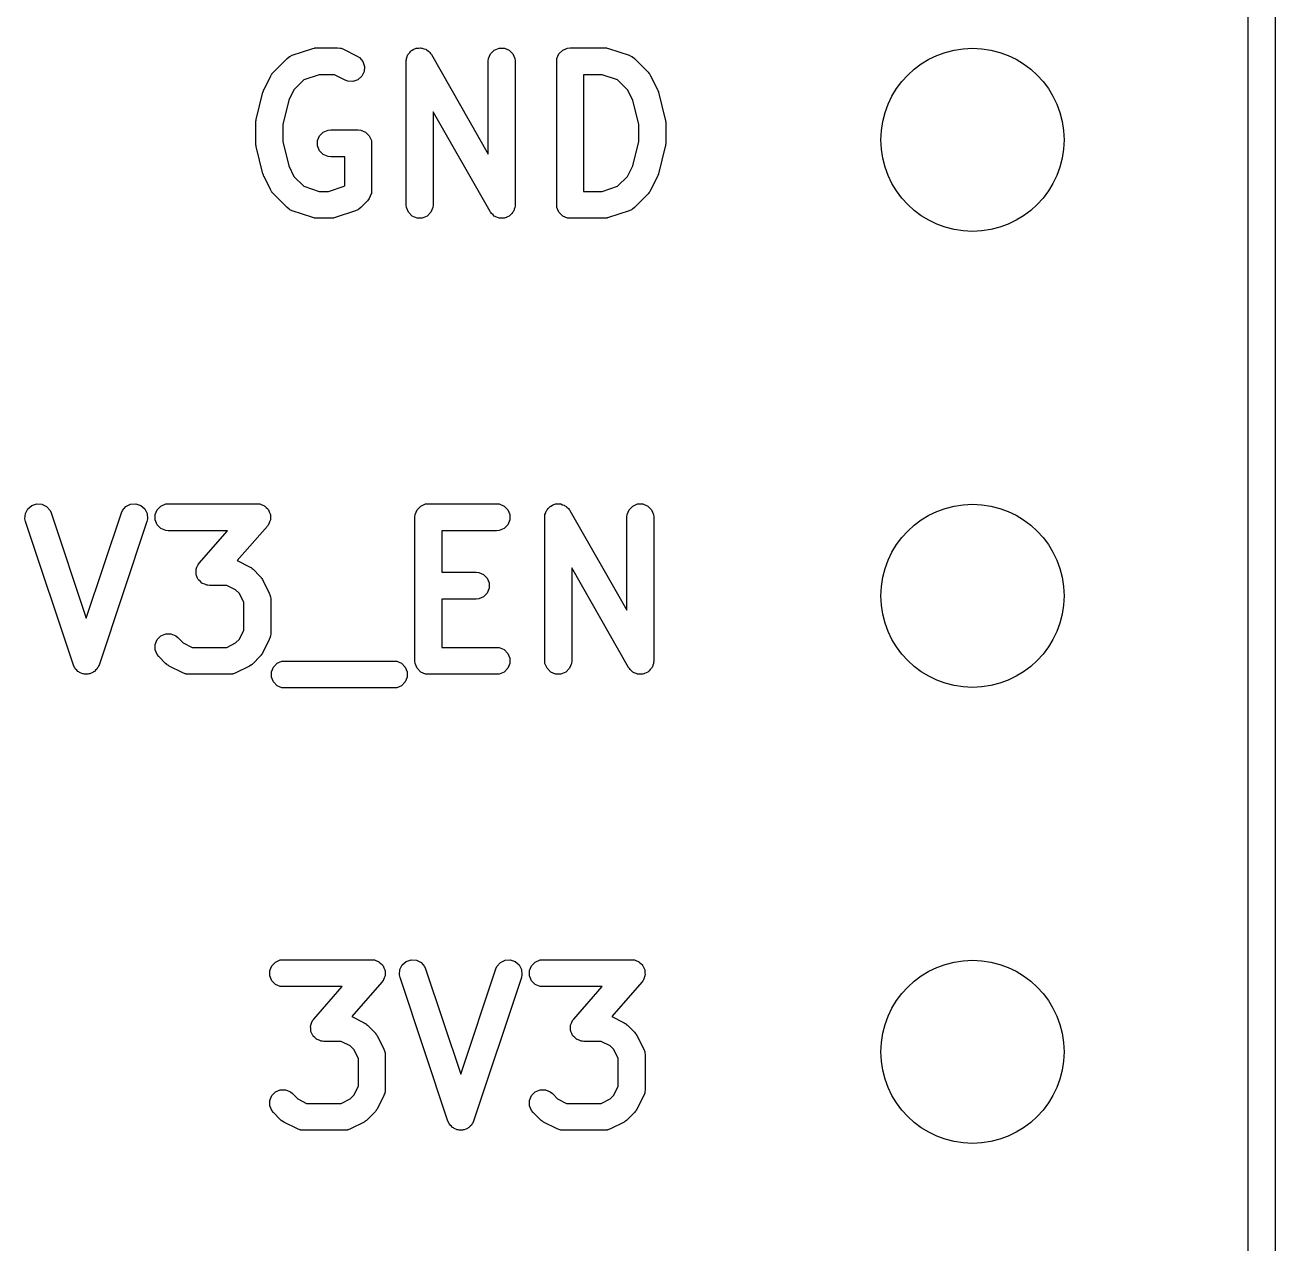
# Model space of a CAD drawing. Extents: x 100 to 226, y -132 to -42.
# Drawn here: x 213 to 219.97, y -62.92 to -56.13 of the extents above; entities that cross this region are included whole.
import ezdxf

# ---------------------------------------------------------------- set-up
doc = ezdxf.new("R2010")
doc.units = 0
doc.layers.add('BLACK', color=7, linetype='CONTINUOUS')

msp = doc.modelspace()

# ---------------------------------------------------------------- linework, layer by layer
at = {"layer": 'BLACK', "linetype": 'CONTINUOUS'}
for p, q in [((219.96625, -50.32375), (219.96625, -101.32375)), ((219.81625, -101.24875), (219.81625, -50.39875)), ((214.463931, -56.321107), (214.475296, -56.311779)), ((214.475296, -56.311779), (214.477788, -56.310746)), ((214.477788, -56.310746), (214.479822, -56.308983)), ((214.479822, -56.308983), (214.493247, -56.302989)), ((214.493247, -56.302989), (214.607533, -56.264894)), ((214.607533, -56.264894), (214.614786, -56.263244)), ((214.614786, -56.263244), (214.616618, -56.262486)), ((214.616618, -56.262486), (214.619272, -56.262224)), ((214.619272, -56.262224), (214.62187, -56.261634)), ((214.62187, -56.261634), (214.623844, -56.261774)), ((214.623844, -56.261774), (214.63125, -56.261045)), ((214.63125, -56.261045), (214.745536, -56.261045)), ((214.745536, -56.261045), (214.760168, -56.262486)), ((214.760168, -56.262486), (214.762657, -56.263517)), ((214.762657, -56.263517), (214.765345, -56.263708)), ((214.765345, -56.263708), (214.779077, -56.268963)), ((214.779077, -56.268963), (214.855267, -56.307058)), ((214.855267, -56.307058), (214.86771, -56.31489)), ((214.86771, -56.31489), (214.886883, -56.336998)), ((215.12912, -56.321413), (215.132937, -56.312197)), ((215.132937, -56.312197), (215.135562, -56.302574)), ((215.135562, -56.302574), (215.138489, -56.298793)), ((215.138489, -56.298793), (215.140319, -56.294377)), ((215.140319, -56.294377), (215.147369, -56.287326)), ((215.147369, -56.287326), (215.153479, -56.279437)), ((215.153479, -56.279437), (215.157632, -56.277063)), ((215.157632, -56.277063), (215.161011, -56.273685)), ((215.161011, -56.273685), (215.170223, -56.269868)), ((215.170223, -56.269868), (215.178888, -56.264918)), ((215.178888, -56.264918), (215.183631, -56.264315)), ((215.183631, -56.264315), (215.188047, -56.262486)), ((215.188047, -56.262486), (215.198021, -56.262486)), ((215.198021, -56.262486), (215.207918, -56.261228)), ((215.207918, -56.261228), (215.21253, -56.262486)), ((215.21253, -56.262486), (215.217311, -56.262486)), ((215.217311, -56.262486), (215.226526, -56.266303)), ((215.226526, -56.266303), (215.23615, -56.268928)), ((215.23615, -56.268928), (215.23993, -56.271855)), ((215.23993, -56.271855), (215.244347, -56.273685)), ((215.244347, -56.273685), (215.251397, -56.280735)), ((215.251397, -56.280735), (215.259287, -56.286845)), ((215.259287, -56.286845), (215.263639, -56.292977)), ((215.263639, -56.292977), (215.265039, -56.294377)), ((215.265039, -56.294377), (215.265608, -56.295751)), ((215.265608, -56.295751), (215.267797, -56.298835)), ((215.267797, -56.298835), (215.584822, -56.853628)), ((215.586263, -56.321413), (215.597462, -56.294377)), ((215.597462, -56.294377), (215.618154, -56.273685)), ((215.618154, -56.273685), (215.64519, -56.262486)), ((215.64519, -56.262486), (215.674454, -56.262486)), ((215.674454, -56.262486), (215.70149, -56.273685)), ((215.70149, -56.273685), (215.722182, -56.294377)), ((215.722182, -56.294377), (215.733381, -56.321413)), ((215.967215, -56.321413), (215.978414, -56.294377)), ((215.978414, -56.294377), (215.999106, -56.273685)), ((215.999106, -56.273685), (216.026142, -56.262486)), ((216.026142, -56.262486), (216.040774, -56.261045)), ((216.040774, -56.261045), (216.23125, -56.261045)), ((216.23125, -56.261045), (216.238655, -56.261774)), ((216.238655, -56.261774), (216.24063, -56.261634)), ((216.24063, -56.261634), (216.243227, -56.262224)), ((216.243227, -56.262224), (216.245882, -56.262486)), ((216.245882, -56.262486), (216.247713, -56.263244)), ((216.247713, -56.263244), (216.254967, -56.264894)), ((216.254967, -56.264894), (216.369253, -56.302989)), ((216.369253, -56.302989), (216.382678, -56.308983)), ((216.382678, -56.308983), (216.384713, -56.310748)), ((216.384713, -56.310748), (216.387204, -56.31178)), ((216.387204, -56.31178), (216.398569, -56.321107)), ((214.387741, -56.397297), (214.463931, -56.321107)), ((214.886883, -56.336998), (214.896137, -56.364759)), ((214.896137, -56.364759), (214.894063, -56.393949)), ((215.127679, -56.336045), (215.128049, -56.332281)), ((215.127679, -57.136045), (215.127679, -56.336045)), ((215.127862, -56.330806), (215.128383, -56.328895)), ((215.128049, -56.332281), (215.127862, -56.330806)), ((215.128383, -56.328895), (215.12912, -56.321413)), ((215.584822, -56.336045), (215.586263, -56.321413)), ((215.584822, -56.853628), (215.584822, -56.336045)), ((215.733381, -56.321413), (215.734822, -56.336045)), ((215.734822, -56.336045), (215.734822, -57.136045)), ((215.965774, -56.336045), (215.967215, -56.321413)), ((215.965774, -57.136045), (215.965774, -56.336045)), ((216.398569, -56.321107), (216.474759, -56.397297)), ((214.335597, -56.49298), (214.373692, -56.416789)), ((214.373692, -56.416789), (214.377656, -56.410489)), ((214.377656, -56.410489), (214.378414, -56.408662)), ((214.378414, -56.408662), (214.380102, -56.406605)), ((214.380102, -56.406605), (214.381524, -56.404346)), ((214.381524, -56.404346), (214.383022, -56.403046)), ((214.383022, -56.403046), (214.387741, -56.397297)), ((214.557477, -56.439692), (214.502413, -56.494756)), ((214.64342, -56.411045), (214.557477, -56.439692)), ((214.727831, -56.411045), (214.64342, -56.411045)), ((214.788185, -56.441222), (214.727831, -56.411045)), ((214.801917, -56.446477), (214.788185, -56.441222)), ((214.831107, -56.448551), (214.801917, -56.446477)), ((214.858868, -56.439297), (214.831107, -56.448551)), ((214.880976, -56.420124), (214.858868, -56.439297)), ((214.894063, -56.393949), (214.880976, -56.420124)), ((216.21908, -56.411045), (216.115774, -56.411045)), ((216.115774, -56.411045), (216.115774, -57.061045)), ((216.305022, -56.439692), (216.21908, -56.411045)), ((216.360086, -56.494756), (216.305022, -56.439692)), ((216.474759, -56.397297), (216.479479, -56.403047)), ((216.479479, -56.403047), (216.480976, -56.404346)), ((216.480976, -56.404346), (216.482395, -56.4066)), ((216.482395, -56.4066), (216.484087, -56.408662)), ((216.484087, -56.408662), (216.484845, -56.410494)), ((216.484845, -56.410494), (216.488808, -56.416789)), ((216.488808, -56.416789), (216.526903, -56.49298)), ((214.291822, -56.660711), (214.329918, -56.50833)), ((214.329918, -56.50833), (214.330303, -56.50725)), ((214.330303, -56.50725), (214.330342, -56.506712)), ((214.330342, -56.506712), (214.332666, -56.500636)), ((214.332666, -56.500636), (214.334865, -56.494485)), ((214.334865, -56.494485), (214.335187, -56.494049)), ((214.335187, -56.494049), (214.335597, -56.49298)), ((214.502413, -56.494756), (214.473443, -56.552696)), ((216.389056, -56.552695), (216.360086, -56.494756)), ((216.526903, -56.49298), (216.527312, -56.494049)), ((216.527312, -56.494049), (216.527635, -56.494485)), ((216.527635, -56.494485), (216.529833, -56.500636)), ((216.529833, -56.500636), (216.532158, -56.506712)), ((216.532158, -56.506712), (216.532196, -56.50725)), ((216.532196, -56.50725), (216.532582, -56.50833)), ((216.532582, -56.50833), (216.570678, -56.660712)), ((214.473443, -56.552696), (214.439583, -56.688137)), ((216.422917, -56.688137), (216.389056, -56.552695)), ((214.290481, -56.669781), (214.291024, -56.66427)), ((214.291024, -56.66427), (214.291446, -56.663249)), ((214.291446, -56.663249), (214.291822, -56.660711)), ((215.594704, -57.173255), (215.277679, -56.618461)), ((215.277679, -56.618461), (215.277679, -57.136045)), ((216.570678, -56.660712), (216.571053, -56.663248)), ((216.571053, -56.663248), (216.571476, -56.66427)), ((216.571476, -56.66427), (216.572018, -56.669782)), ((214.289583, -56.678902), (214.289834, -56.676348)), ((214.289583, -56.793188), (214.289583, -56.678902)), ((214.289672, -56.675256), (214.290481, -56.669781)), ((214.289834, -56.676348), (214.289672, -56.675256)), ((214.439583, -56.688137), (214.439583, -56.783952)), ((214.645081, -56.75152), (214.665773, -56.730828)), ((214.665773, -56.730828), (214.692809, -56.719629)), ((214.692809, -56.719629), (214.707441, -56.718188)), ((214.707441, -56.718188), (214.859822, -56.718188)), ((214.859822, -56.718188), (214.874454, -56.719629)), ((214.874454, -56.719629), (214.90149, -56.730828)), ((214.90149, -56.730828), (214.922182, -56.75152)), ((216.422917, -56.783952), (216.422917, -56.688137)), ((216.572018, -56.669782), (216.572828, -56.675256)), ((216.572828, -56.675256), (216.572665, -56.676348)), ((216.572665, -56.676348), (216.572917, -56.678902)), ((216.572917, -56.678902), (216.572917, -56.793188)), ((214.289834, -56.795741), (214.289583, -56.793188)), ((214.289672, -56.796834), (214.289834, -56.795741)), ((214.290481, -56.802308), (214.289672, -56.796834)), ((214.291024, -56.80782), (214.290481, -56.802308)), ((214.291446, -56.80884), (214.291024, -56.80782)), ((214.439583, -56.783952), (214.473443, -56.919392)), ((214.633882, -56.778556), (214.645081, -56.75152)), ((214.633882, -56.80782), (214.633882, -56.778556)), ((214.645081, -56.834856), (214.633882, -56.80782)), ((214.922182, -56.75152), (214.933381, -56.778556)), ((214.933381, -56.778556), (214.934822, -56.793188)), ((214.934822, -56.793188), (214.934822, -57.059854)), ((216.389056, -56.919393), (216.422917, -56.783952)), ((216.571476, -56.80782), (216.571053, -56.808841)), ((216.572018, -56.802307), (216.571476, -56.80782)), ((216.572828, -56.796834), (216.572018, -56.802307)), ((216.572917, -56.793188), (216.572665, -56.795741)), ((216.572665, -56.795741), (216.572828, -56.796834)), ((214.291822, -56.811379), (214.291446, -56.80884)), ((214.329918, -56.96376), (214.291822, -56.811379)), ((214.665773, -56.855548), (214.645081, -56.834856)), ((214.692809, -56.866747), (214.665773, -56.855548)), ((214.707441, -56.868188), (214.692809, -56.866747)), ((214.784822, -56.868188), (214.707441, -56.868188)), ((214.784822, -57.028788), (214.784822, -56.868188)), ((216.570678, -56.811378), (216.532582, -56.96376)), ((216.571053, -56.808841), (216.570678, -56.811378)), ((214.473443, -56.919392), (214.502413, -56.977332)), ((216.360086, -56.977332), (216.389056, -56.919393)), ((214.330303, -56.964839), (214.329918, -56.96376)), ((214.330342, -56.965378), (214.330303, -56.964839)), ((214.332666, -56.971453), (214.330342, -56.965378)), ((214.334865, -56.977605), (214.332666, -56.971453)), ((214.335187, -56.97804), (214.334865, -56.977605)), ((214.335597, -56.97911), (214.335187, -56.97804)), ((214.373692, -57.0553), (214.335597, -56.97911)), ((214.502413, -56.977332), (214.557478, -57.032398)), ((216.305021, -57.032398), (216.360086, -56.977332)), ((216.526903, -56.97911), (216.488808, -57.0553)), ((216.527312, -56.97804), (216.526903, -56.97911)), ((216.527635, -56.977605), (216.527312, -56.97804)), ((216.529833, -56.971453), (216.527635, -56.977605)), ((216.532158, -56.965378), (216.529833, -56.971453)), ((216.532196, -56.964839), (216.532158, -56.965378)), ((216.532582, -56.96376), (216.532196, -56.964839)), ((214.377655, -57.061596), (214.373692, -57.0553)), ((214.378413, -57.063426), (214.377655, -57.061596)), ((214.380102, -57.065484), (214.378413, -57.063426)), ((214.381524, -57.067743), (214.380102, -57.065484)), ((214.383022, -57.069042), (214.381524, -57.067743)), ((214.387741, -57.074792), (214.383022, -57.069042)), ((214.463931, -57.150983), (214.387741, -57.074792)), ((214.557478, -57.032398), (214.64342, -57.061045)), ((214.64342, -57.061045), (214.695271, -57.061045)), ((214.695271, -57.061045), (214.781212, -57.032398)), ((214.781212, -57.032398), (214.784822, -57.028788)), ((214.933254, -57.074792), (214.922183, -57.101522)), ((214.933381, -57.074486), (214.933254, -57.074792)), ((214.934822, -57.059854), (214.933381, -57.074486)), ((216.115774, -57.061045), (216.21908, -57.061045)), ((216.21908, -57.061045), (216.305021, -57.032398)), ((216.47476, -57.074791), (216.398569, -57.150983)), ((216.479477, -57.069042), (216.47476, -57.074791)), ((216.480976, -57.067743), (216.479477, -57.069042)), ((216.482397, -57.065484), (216.480976, -57.067743)), ((216.484087, -57.063426), (216.482397, -57.065484)), ((216.484844, -57.061596), (216.484087, -57.063426)), ((216.488808, -57.0553), (216.484844, -57.061596)), ((214.475296, -57.16031), (214.463931, -57.150983)), ((214.874759, -57.150983), (214.863394, -57.16031)), ((214.912855, -57.112887), (214.874759, -57.150983)), ((214.922183, -57.101522), (214.912855, -57.112887)), ((215.12912, -57.150677), (215.127679, -57.136045)), ((215.140319, -57.177713), (215.12912, -57.150677)), ((215.276238, -57.150677), (215.265039, -57.177713)), ((215.277679, -57.136045), (215.276238, -57.150677)), ((215.733381, -57.150677), (215.729563, -57.159892)), ((215.734117, -57.143194), (215.733381, -57.150677)), ((215.734639, -57.141284), (215.734117, -57.143194)), ((215.734822, -57.136045), (215.734451, -57.139808)), ((215.734451, -57.139808), (215.734639, -57.141284)), ((215.967215, -57.150677), (215.965774, -57.136045)), ((215.978414, -57.177713), (215.967215, -57.150677)), ((216.398569, -57.150983), (216.387204, -57.16031)), ((214.477786, -57.161341), (214.475296, -57.16031)), ((214.479822, -57.163107), (214.477786, -57.161341)), ((214.493247, -57.169101), (214.479822, -57.163107)), ((214.607533, -57.207196), (214.493247, -57.169101)), ((214.614786, -57.208845), (214.607533, -57.207196)), ((214.616618, -57.209604), (214.614786, -57.208845)), ((214.619272, -57.209865), (214.616618, -57.209604)), ((214.62187, -57.210456), (214.619272, -57.209865)), ((214.623844, -57.210315), (214.62187, -57.210456)), ((214.63125, -57.211045), (214.623844, -57.210315)), ((214.707441, -57.211045), (214.63125, -57.211045)), ((214.714846, -57.210315), (214.707441, -57.211045)), ((214.716821, -57.210456), (214.714846, -57.210315)), ((214.719418, -57.209865), (214.716821, -57.210456)), ((214.722073, -57.209604), (214.719418, -57.209865)), ((214.723904, -57.208845), (214.722073, -57.209604)), ((214.731158, -57.207196), (214.723904, -57.208845)), ((214.845443, -57.169101), (214.731158, -57.207196)), ((214.858869, -57.163107), (214.845443, -57.169101)), ((214.860905, -57.16134), (214.858869, -57.163107)), ((214.863394, -57.16031), (214.860905, -57.16134)), ((215.161011, -57.198405), (215.140319, -57.177713)), ((215.188047, -57.209604), (215.161011, -57.198405)), ((215.217311, -57.209604), (215.188047, -57.209604)), ((215.244347, -57.198405), (215.217311, -57.209604)), ((215.265039, -57.177713), (215.244347, -57.198405)), ((215.596892, -57.176338), (215.594704, -57.173255)), ((215.597462, -57.177713), (215.596892, -57.176338)), ((215.598861, -57.179112), (215.597462, -57.177713)), ((215.603214, -57.185245), (215.598861, -57.179112)), ((215.611102, -57.191353), (215.603214, -57.185245)), ((215.618154, -57.198405), (215.611102, -57.191353)), ((215.622572, -57.200235), (215.618154, -57.198405)), ((215.626352, -57.203162), (215.622572, -57.200235)), ((215.635973, -57.205786), (215.626352, -57.203162)), ((215.64519, -57.209604), (215.635973, -57.205786)), ((215.649971, -57.209604), (215.64519, -57.209604)), ((215.654583, -57.210862), (215.649971, -57.209604)), ((215.66448, -57.209604), (215.654583, -57.210862)), ((215.674454, -57.209604), (215.66448, -57.209604)), ((215.678869, -57.207774), (215.674454, -57.209604)), ((215.683613, -57.207172), (215.678869, -57.207774)), ((215.692277, -57.202221), (215.683613, -57.207172)), ((215.70149, -57.198405), (215.692277, -57.202221)), ((215.704868, -57.195026), (215.70149, -57.198405)), ((215.709022, -57.192653), (215.704868, -57.195026)), ((215.715131, -57.184763), (215.709022, -57.192653)), ((215.722182, -57.177713), (215.715131, -57.184763)), ((215.724011, -57.173296), (215.722182, -57.177713)), ((215.726939, -57.169516), (215.724011, -57.173296)), ((215.729563, -57.159892), (215.726939, -57.169516)), ((215.999106, -57.198405), (215.978414, -57.177713)), ((216.026142, -57.209604), (215.999106, -57.198405)), ((216.040774, -57.211045), (216.026142, -57.209604)), ((216.23125, -57.211045), (216.040774, -57.211045)), ((216.238655, -57.210315), (216.23125, -57.211045)), ((216.24063, -57.210456), (216.238655, -57.210315)), ((216.243227, -57.209865), (216.24063, -57.210456)), ((216.245882, -57.209604), (216.243227, -57.209865)), ((216.247713, -57.208845), (216.245882, -57.209604)), ((216.254967, -57.207196), (216.247713, -57.208845)), ((216.369253, -57.169101), (216.254967, -57.207196)), ((216.382678, -57.163107), (216.369253, -57.169101)), ((216.384713, -57.161341), (216.382678, -57.163107)), ((216.387204, -57.16031), (216.384713, -57.161341)), ((213.019619, -58.830062), (213.041726, -58.810888)), ((213.041726, -58.810888), (213.069489, -58.801634)), ((213.069489, -58.801634), (213.098679, -58.803709)), ((213.098679, -58.803709), (213.124852, -58.816795)), ((213.124852, -58.816795), (213.144026, -58.838902)), ((213.547045, -58.838902), (213.566219, -58.816795)), ((213.566219, -58.816795), (213.592392, -58.803708)), ((213.592392, -58.803708), (213.621582, -58.801634)), ((213.621582, -58.801634), (213.649345, -58.810888)), ((213.649345, -58.810888), (213.671452, -58.830061)), ((213.740318, -58.834377), (213.76101, -58.813685)), ((213.76101, -58.813685), (213.788046, -58.802486)), ((213.788046, -58.802486), (213.802678, -58.801045)), ((213.802678, -58.801045), (214.297916, -58.801045)), ((214.297916, -58.801045), (214.305648, -58.801806)), ((214.305648, -58.801806), (214.307622, -58.801675)), ((214.307622, -58.801675), (214.308981, -58.802134)), ((214.308981, -58.802134), (214.312548, -58.802486)), ((214.312548, -58.802486), (214.323799, -58.807146)), ((214.323799, -58.807146), (214.335343, -58.811051)), ((214.335343, -58.811051), (214.337247, -58.812716)), ((214.337247, -58.812716), (214.339584, -58.813685)), ((214.339584, -58.813685), (214.348194, -58.822295)), ((214.348194, -58.822295), (214.357367, -58.830321)), ((215.187938, -58.834377), (215.20863, -58.813685)), ((215.20863, -58.813685), (215.235666, -58.802486)), ((215.235666, -58.802486), (215.250298, -58.801045)), ((215.250298, -58.801045), (215.63125, -58.801045)), ((215.63125, -58.801045), (215.645882, -58.802486)), ((215.645882, -58.802486), (215.672918, -58.813685)), ((215.672918, -58.813685), (215.69361, -58.834377)), ((215.918798, -58.827326), (215.924908, -58.819437)), ((215.924908, -58.819437), (215.929061, -58.817063)), ((215.929061, -58.817063), (215.93244, -58.813685)), ((215.93244, -58.813685), (215.941652, -58.809868)), ((215.941652, -58.809868), (215.950317, -58.804918)), ((215.950317, -58.804918), (215.95506, -58.804315)), ((215.95506, -58.804315), (215.959476, -58.802486)), ((215.959476, -58.802486), (215.96945, -58.802486)), ((215.96945, -58.802486), (215.979347, -58.801228)), ((215.979347, -58.801228), (215.983959, -58.802486)), ((215.983959, -58.802486), (215.98874, -58.802486)), ((215.98874, -58.802486), (215.997955, -58.806303)), ((215.997955, -58.806303), (216.007579, -58.808928)), ((216.007579, -58.808928), (216.011359, -58.811855)), ((216.011359, -58.811855), (216.015776, -58.813685)), ((216.015776, -58.813685), (216.022826, -58.820735)), ((216.022826, -58.820735), (216.030716, -58.826845)), ((216.030716, -58.826845), (216.035068, -58.832977)), ((216.368891, -58.834377), (216.389583, -58.813685)), ((216.389583, -58.813685), (216.416619, -58.802486)), ((216.416619, -58.802486), (216.445883, -58.802486)), ((216.445883, -58.802486), (216.472919, -58.813685)), ((216.472919, -58.813685), (216.493611, -58.834377)), ((213.004458, -58.885425), (213.006533, -58.856235)), ((213.007718, -58.899762), (213.004458, -58.885425)), ((213.006533, -58.856235), (213.019619, -58.830062)), ((213.144026, -58.838902), (213.15002, -58.852328)), ((213.15002, -58.852328), (213.345535, -59.438874)), ((213.345535, -59.438874), (213.541051, -58.852328)), ((213.541051, -58.852328), (213.547045, -58.838902)), ((213.671452, -58.830061), (213.684539, -58.856235)), ((213.686613, -58.885425), (213.683353, -58.899762)), ((213.684539, -58.856235), (213.686613, -58.885425)), ((213.729119, -58.861413), (213.740318, -58.834377)), ((213.729119, -58.890677), (213.729119, -58.861413)), ((213.740318, -58.917713), (213.729119, -58.890677)), ((214.357367, -58.830321), (214.358489, -58.83259)), ((214.358489, -58.83259), (214.360276, -58.834377)), ((214.360276, -58.834377), (214.364934, -58.845624)), ((214.364934, -58.845624), (214.370339, -58.856552)), ((214.371475, -58.890677), (214.366814, -58.901928)), ((214.370339, -58.856552), (214.370507, -58.859076)), ((214.370507, -58.859076), (214.371475, -58.861413)), ((214.371475, -58.861413), (214.371475, -58.873588)), ((214.371475, -58.873588), (214.372286, -58.885751)), ((214.372286, -58.885751), (214.371475, -58.888148)), ((214.371475, -58.888148), (214.371475, -58.890677)), ((215.175298, -58.876045), (215.176739, -58.861413)), ((215.175298, -59.676045), (215.175298, -58.876045)), ((215.176739, -58.861413), (215.187938, -58.834377)), ((215.69361, -58.834377), (215.704809, -58.861413)), ((215.704809, -58.890677), (215.69361, -58.917713)), ((215.704809, -58.861413), (215.704809, -58.890677)), ((215.899108, -58.876045), (215.899478, -58.872281)), ((215.899108, -59.676045), (215.899108, -58.876045)), ((215.899291, -58.870806), (215.899812, -58.868895)), ((215.899478, -58.872281), (215.899291, -58.870806)), ((215.899812, -58.868895), (215.900549, -58.861413)), ((215.900549, -58.861413), (215.904366, -58.852197)), ((215.904366, -58.852197), (215.906991, -58.842574)), ((215.906991, -58.842574), (215.909918, -58.838793)), ((215.909918, -58.838793), (215.911748, -58.834377)), ((215.911748, -58.834377), (215.918798, -58.827326)), ((216.035068, -58.832977), (216.036468, -58.834377)), ((216.036468, -58.834377), (216.037037, -58.835751)), ((216.037037, -58.835751), (216.039226, -58.838835)), ((216.039226, -58.838835), (216.356251, -59.393628)), ((216.356251, -58.876045), (216.357692, -58.861413)), ((216.356251, -59.393628), (216.356251, -58.876045)), ((216.357692, -58.861413), (216.368891, -58.834377)), ((216.493611, -58.834377), (216.50481, -58.861413)), ((216.50481, -58.861413), (216.506251, -58.876045)), ((216.506251, -58.876045), (216.506251, -59.676045)), ((213.274385, -59.699762), (213.007718, -58.899762)), ((213.683353, -58.899762), (213.416687, -59.699762)), ((213.76101, -58.938405), (213.740318, -58.917713)), ((213.788046, -58.949604), (213.76101, -58.938405)), ((213.802678, -58.951045), (213.788046, -58.949604)), ((214.132634, -58.951045), (213.802678, -58.951045)), ((213.974807, -59.131419), (214.132634, -58.951045)), ((214.35436, -58.925432), (214.186399, -59.117386)), ((214.35888, -58.919108), (214.35436, -58.925432)), ((214.360276, -58.917713), (214.35888, -58.919108)), ((214.360824, -58.916389), (214.360276, -58.917713)), ((214.36291, -58.913472), (214.360824, -58.916389)), ((214.366814, -58.901928), (214.36291, -58.913472)), ((215.63125, -58.951045), (215.325298, -58.951045)), ((215.325298, -58.951045), (215.325298, -59.181997)), ((215.645882, -58.949604), (215.63125, -58.951045)), ((215.672918, -58.938405), (215.645882, -58.949604)), ((215.69361, -58.917713), (215.672918, -58.938405)), ((213.956881, -59.171101), (213.957691, -59.168705)), ((213.957691, -59.183254), (213.956881, -59.171101)), ((213.957691, -59.166175), (213.962354, -59.154917)), ((213.957691, -59.168705), (213.957691, -59.166175)), ((213.962354, -59.154917), (213.966256, -59.14338)), ((213.966256, -59.14338), (213.968341, -59.140462)), ((213.968341, -59.140462), (213.96889, -59.139139)), ((213.96889, -59.139139), (213.970285, -59.137743)), ((213.970285, -59.137743), (213.974807, -59.131419)), ((214.186399, -59.117386), (214.255267, -59.15182)), ((214.255267, -59.15182), (214.261566, -59.155784)), ((214.261566, -59.155784), (214.263394, -59.156542)), ((214.263394, -59.156542), (214.26545, -59.15823)), ((214.26545, -59.15823), (214.26771, -59.159652)), ((214.26771, -59.159652), (214.269009, -59.16115)), ((214.269009, -59.16115), (214.274759, -59.165869)), ((214.274759, -59.165869), (214.312854, -59.203964)), ((216.366133, -59.713255), (216.049108, -59.158461)), ((216.049108, -59.158461), (216.049108, -59.676045)), ((213.957691, -59.195439), (213.957691, -59.183254)), ((213.958658, -59.197775), (213.957691, -59.195439)), ((213.958827, -59.200299), (213.958658, -59.197775)), ((213.964229, -59.211224), (213.958827, -59.200299)), ((213.96889, -59.222475), (213.964229, -59.211224)), ((213.970676, -59.224261), (213.96889, -59.222475)), ((213.971799, -59.226531), (213.970676, -59.224261)), ((213.980971, -59.234556), (213.971799, -59.226531)), ((213.989582, -59.243167), (213.980971, -59.234556)), ((213.991918, -59.244135), (213.989582, -59.243167)), ((213.993823, -59.245801), (213.991918, -59.244135)), ((214.312854, -59.203964), (214.317572, -59.209713)), ((214.317572, -59.209713), (214.319071, -59.211013)), ((214.319071, -59.211013), (214.320492, -59.213272)), ((214.320492, -59.213272), (214.322181, -59.215329)), ((214.322181, -59.215329), (214.322938, -59.217156)), ((214.322938, -59.217156), (214.326903, -59.223456)), ((214.326903, -59.223456), (214.364998, -59.299647)), ((215.325298, -59.181997), (215.516964, -59.181997)), ((215.516964, -59.181997), (215.531596, -59.183438)), ((215.531596, -59.183438), (215.558632, -59.194637)), ((215.558632, -59.194637), (215.579324, -59.215329)), ((215.579324, -59.215329), (215.590523, -59.242365)), ((215.590523, -59.242365), (215.590523, -59.271629)), ((214.00536, -59.249702), (213.993823, -59.245801)), ((214.016618, -59.254366), (214.00536, -59.249702)), ((214.020188, -59.254717), (214.016618, -59.254366)), ((214.021544, -59.255176), (214.020188, -59.254717)), ((214.023511, -59.255044), (214.021544, -59.255176)), ((214.03125, -59.255807), (214.023511, -59.255044)), ((214.12783, -59.255807), (214.03125, -59.255807)), ((214.177299, -59.280541), (214.12783, -59.255807)), ((214.198181, -59.301423), (214.177299, -59.280541)), ((214.222916, -59.350892), (214.198181, -59.301423)), ((214.364998, -59.299647), (214.370253, -59.313379)), ((214.370253, -59.313379), (214.370443, -59.316066)), ((215.579324, -59.298665), (215.558632, -59.319357)), ((215.590523, -59.271629), (215.579324, -59.298665)), ((214.222916, -59.505959), (214.222916, -59.350892)), ((214.370443, -59.316066), (214.371475, -59.318556)), ((214.371475, -59.318556), (214.372916, -59.333188)), ((214.372916, -59.333188), (214.372916, -59.523664)), ((215.516964, -59.331997), (215.325298, -59.331997)), ((215.325298, -59.331997), (215.325298, -59.601045)), ((215.531596, -59.330556), (215.516964, -59.331997)), ((215.558632, -59.319357), (215.531596, -59.330556)), ((214.198181, -59.555427), (214.222916, -59.505959)), ((213.729119, -59.585222), (213.740318, -59.558186)), ((213.729119, -59.614484), (213.729119, -59.585222)), ((213.740318, -59.558186), (213.761011, -59.537493)), ((213.761011, -59.537493), (213.788048, -59.526295)), ((213.788048, -59.526295), (213.81731, -59.526295)), ((213.81731, -59.526295), (213.844346, -59.537494)), ((213.844346, -59.537494), (213.855712, -59.546822)), ((213.855712, -59.546822), (213.8852, -59.576311)), ((213.8852, -59.576311), (213.934669, -59.601045)), ((214.12783, -59.601045), (214.177298, -59.576311)), ((214.177298, -59.576311), (214.198181, -59.555427)), ((214.364998, -59.557205), (214.326903, -59.633395)), ((214.370253, -59.543473), (214.364998, -59.557205)), ((214.370443, -59.540785), (214.370253, -59.543473)), ((214.371475, -59.538296), (214.370443, -59.540785)), ((214.372916, -59.523664), (214.371475, -59.538296)), ((213.740317, -59.641521), (213.729119, -59.614484)), ((213.749644, -59.652886), (213.740317, -59.641521)), ((213.787739, -59.690982), (213.749644, -59.652886)), ((213.934669, -59.601045), (214.12783, -59.601045)), ((214.312855, -59.652886), (214.27476, -59.690982)), ((214.317572, -59.647137), (214.312855, -59.652886)), ((214.319071, -59.645838), (214.317572, -59.647137)), ((214.320492, -59.643579), (214.319071, -59.645838)), ((214.322182, -59.641521), (214.320492, -59.643579)), ((214.322939, -59.639691), (214.322182, -59.641521)), ((214.326903, -59.633395), (214.322939, -59.639691)), ((215.325298, -59.601045), (215.63125, -59.601045)), ((215.63125, -59.601045), (215.645882, -59.602486)), ((215.645882, -59.602486), (215.672918, -59.613685)), ((215.672918, -59.613685), (215.69361, -59.634377)), ((215.69361, -59.634377), (215.704809, -59.661413)), ((215.704809, -59.661413), (215.704809, -59.690677)), ((213.280379, -59.713187), (213.274385, -59.699762)), ((213.283889, -59.717234), (213.280379, -59.713187)), ((213.286286, -59.722028), (213.283889, -59.717234)), ((213.29339, -59.72819), (213.286286, -59.722028)), ((213.299553, -59.735295), (213.29339, -59.72819)), ((213.39768, -59.728191), (213.391519, -59.735295)), ((213.404786, -59.722028), (213.39768, -59.728191)), ((213.407182, -59.717234), (213.404786, -59.722028)), ((213.410693, -59.713187), (213.407182, -59.717234)), ((213.416687, -59.699762), (213.410693, -59.713187)), ((213.79349, -59.695702), (213.787739, -59.690982)), ((213.794789, -59.6972), (213.79349, -59.695702)), ((213.797044, -59.698619), (213.794789, -59.6972)), ((213.799104, -59.70031), (213.797044, -59.698619)), ((213.800934, -59.701068), (213.799104, -59.70031)), ((213.807232, -59.705032), (213.800934, -59.701068)), ((213.883423, -59.743127), (213.807232, -59.705032)), ((214.255267, -59.705032), (214.179076, -59.743127)), ((214.261566, -59.701067), (214.255267, -59.705032)), ((214.263394, -59.70031), (214.261566, -59.701067)), ((214.26545, -59.698622), (214.263394, -59.70031)), ((214.26771, -59.6972), (214.26545, -59.698622)), ((214.26901, -59.6957), (214.26771, -59.6972)), ((214.27476, -59.690982), (214.26901, -59.6957)), ((214.376739, -59.737603), (214.387938, -59.710567)), ((214.387938, -59.710567), (214.40863, -59.689875)), ((214.40863, -59.689875), (214.435666, -59.678676)), ((214.435666, -59.678676), (214.450298, -59.677235)), ((214.450298, -59.677235), (215.059821, -59.677235)), ((215.059821, -59.677235), (215.074453, -59.678676)), ((215.074453, -59.678676), (215.101489, -59.689875)), ((215.101489, -59.689875), (215.122181, -59.710567)), ((215.122181, -59.710567), (215.13338, -59.737603)), ((215.176739, -59.690677), (215.175298, -59.676045)), ((215.187938, -59.717713), (215.176739, -59.690677)), ((215.20863, -59.738405), (215.187938, -59.717713)), ((215.69361, -59.717713), (215.672918, -59.738405)), ((215.704809, -59.690677), (215.69361, -59.717713)), ((215.900549, -59.690677), (215.899108, -59.676045)), ((215.911748, -59.717713), (215.900549, -59.690677)), ((215.93244, -59.738405), (215.911748, -59.717713)), ((216.036468, -59.717713), (216.015776, -59.738405)), ((216.047667, -59.690677), (216.036468, -59.717713)), ((216.049108, -59.676045), (216.047667, -59.690677)), ((216.368321, -59.716338), (216.366133, -59.713255)), ((216.368891, -59.717713), (216.368321, -59.716338)), ((216.37029, -59.719112), (216.368891, -59.717713)), ((216.374643, -59.725245), (216.37029, -59.719112)), ((216.382531, -59.731353), (216.374643, -59.725245)), ((216.389583, -59.738405), (216.382531, -59.731353)), ((216.48656, -59.724763), (216.480451, -59.732653)), ((216.493611, -59.717713), (216.48656, -59.724763)), ((216.49544, -59.713296), (216.493611, -59.717713)), ((216.498368, -59.709516), (216.49544, -59.713296)), ((216.500992, -59.699892), (216.498368, -59.709516)), ((216.50481, -59.690677), (216.500992, -59.699892)), ((216.505546, -59.683194), (216.50481, -59.690677)), ((216.506068, -59.681284), (216.505546, -59.683194)), ((216.506251, -59.676045), (216.50588, -59.679808)), ((216.50588, -59.679808), (216.506068, -59.681284)), ((213.304346, -59.737691), (213.299553, -59.735295)), ((213.308394, -59.741202), (213.304346, -59.737691)), ((213.317315, -59.744175), (213.308394, -59.741202)), ((213.325726, -59.748381), (213.317315, -59.744175)), ((213.33107, -59.74876), (213.325726, -59.748381)), ((213.336156, -59.750456), (213.33107, -59.74876)), ((213.345536, -59.749789), (213.336156, -59.750456)), ((213.354916, -59.750456), (213.345536, -59.749789)), ((213.360001, -59.74876), (213.354916, -59.750456)), ((213.365346, -59.748381), (213.360001, -59.74876)), ((213.373755, -59.744176), (213.365346, -59.748381)), ((213.382679, -59.741202), (213.373755, -59.744176)), ((213.386727, -59.73769), (213.382679, -59.741202)), ((213.391519, -59.735295), (213.386727, -59.73769)), ((213.897155, -59.748382), (213.883423, -59.743127)), ((213.899842, -59.748572), (213.897155, -59.748382)), ((213.902332, -59.749604), (213.899842, -59.748572)), ((213.916964, -59.751045), (213.902332, -59.749604)), ((214.145535, -59.751045), (213.916964, -59.751045)), ((214.160167, -59.749604), (214.145535, -59.751045)), ((214.162656, -59.748572), (214.160167, -59.749604)), ((214.165344, -59.748382), (214.162656, -59.748572)), ((214.179076, -59.743127), (214.165344, -59.748382)), ((214.376739, -59.766867), (214.376739, -59.737603)), ((214.387938, -59.793903), (214.376739, -59.766867)), ((214.40863, -59.814595), (214.387938, -59.793903)), ((215.122181, -59.793903), (215.101489, -59.814595)), ((215.13338, -59.766867), (215.122181, -59.793903)), ((215.13338, -59.737603), (215.13338, -59.766867)), ((215.235666, -59.749604), (215.20863, -59.738405)), ((215.250298, -59.751045), (215.235666, -59.749604)), ((215.63125, -59.751045), (215.250298, -59.751045)), ((215.645882, -59.749604), (215.63125, -59.751045)), ((215.672918, -59.738405), (215.645882, -59.749604)), ((215.959476, -59.749604), (215.93244, -59.738405)), ((215.98874, -59.749604), (215.959476, -59.749604)), ((216.015776, -59.738405), (215.98874, -59.749604)), ((216.394001, -59.740235), (216.389583, -59.738405)), ((216.397781, -59.743162), (216.394001, -59.740235)), ((216.407402, -59.745786), (216.397781, -59.743162)), ((216.416619, -59.749604), (216.407402, -59.745786)), ((216.4214, -59.749604), (216.416619, -59.749604)), ((216.426012, -59.750862), (216.4214, -59.749604)), ((216.435909, -59.749604), (216.426012, -59.750862)), ((216.445883, -59.749604), (216.435909, -59.749604)), ((216.450298, -59.747774), (216.445883, -59.749604)), ((216.455042, -59.747172), (216.450298, -59.747774)), ((216.463706, -59.742221), (216.455042, -59.747172)), ((216.472919, -59.738405), (216.463706, -59.742221)), ((216.476297, -59.735026), (216.472919, -59.738405)), ((216.480451, -59.732653), (216.476297, -59.735026)), ((214.435666, -59.825794), (214.40863, -59.814595)), ((214.450298, -59.827235), (214.435666, -59.825794)), ((215.059821, -59.827235), (214.450298, -59.827235)), ((215.074453, -59.825794), (215.059821, -59.827235)), ((215.101489, -59.814595), (215.074453, -59.825794)), ((214.367214, -61.401413), (214.378413, -61.374377)), ((214.367214, -61.430677), (214.367214, -61.401413)), ((214.378413, -61.374377), (214.399105, -61.353685)), ((214.399105, -61.353685), (214.426141, -61.342486)), ((214.426141, -61.342486), (214.440773, -61.341045)), ((214.440773, -61.341045), (214.936011, -61.341045)), ((214.936011, -61.341045), (214.943743, -61.341806)), ((214.943743, -61.341806), (214.945717, -61.341675)), ((214.945717, -61.341675), (214.947076, -61.342134)), ((214.947076, -61.342134), (214.950643, -61.342486)), ((214.950643, -61.342486), (214.961894, -61.347146)), ((214.961894, -61.347146), (214.973438, -61.351051)), ((214.973438, -61.351051), (214.975342, -61.352716)), ((214.975342, -61.352716), (214.977679, -61.353685)), ((214.977679, -61.353685), (214.986289, -61.362295)), ((214.986289, -61.362295), (214.995462, -61.370321)), ((214.995462, -61.370321), (214.996584, -61.37259)), ((214.996584, -61.37259), (214.998371, -61.374377)), ((214.998371, -61.374377), (215.003029, -61.385624)), ((215.003029, -61.385624), (215.008434, -61.396552)), ((215.008434, -61.396552), (215.008602, -61.399076)), ((215.008602, -61.399076), (215.00957, -61.401413)), ((215.00957, -61.401413), (215.00957, -61.413588)), ((215.090172, -61.425425), (215.092247, -61.396235)), ((215.092247, -61.396235), (215.105333, -61.370062)), ((215.105333, -61.370062), (215.12744, -61.350888)), ((215.12744, -61.350888), (215.155203, -61.341634)), ((215.155203, -61.341634), (215.184393, -61.343709)), ((215.184393, -61.343709), (215.210566, -61.356795)), ((215.210566, -61.356795), (215.22974, -61.378902)), ((215.22974, -61.378902), (215.235734, -61.392328)), ((215.235734, -61.392328), (215.431249, -61.978874)), ((215.431249, -61.978874), (215.626765, -61.392328)), ((215.626765, -61.392328), (215.632759, -61.378902)), ((215.632759, -61.378902), (215.651933, -61.356795)), ((215.651933, -61.356795), (215.678106, -61.343708)), ((215.678106, -61.343708), (215.707296, -61.341634)), ((215.707296, -61.341634), (215.735059, -61.350888)), ((215.735059, -61.350888), (215.757166, -61.370061)), ((215.757166, -61.370061), (215.770253, -61.396235)), ((215.770253, -61.396235), (215.772327, -61.425425)), ((215.814833, -61.401413), (215.826032, -61.374377)), ((215.814833, -61.430677), (215.814833, -61.401413)), ((215.826032, -61.374377), (215.846724, -61.353685)), ((215.846724, -61.353685), (215.87376, -61.342486)), ((215.87376, -61.342486), (215.888392, -61.341045)), ((215.888392, -61.341045), (216.38363, -61.341045)), ((216.38363, -61.341045), (216.391362, -61.341806)), ((216.391362, -61.341806), (216.393336, -61.341675)), ((216.393336, -61.341675), (216.394695, -61.342134)), ((216.394695, -61.342134), (216.398262, -61.342486)), ((216.398262, -61.342486), (216.409513, -61.347146)), ((216.409513, -61.347146), (216.421057, -61.351051)), ((216.421057, -61.351051), (216.422961, -61.352716)), ((216.422961, -61.352716), (216.425298, -61.353685)), ((216.425298, -61.353685), (216.433908, -61.362295)), ((216.433908, -61.362295), (216.443081, -61.370321)), ((216.443081, -61.370321), (216.444203, -61.37259)), ((216.444203, -61.37259), (216.44599, -61.374377)), ((216.44599, -61.374377), (216.450648, -61.385624)), ((216.450648, -61.385624), (216.456053, -61.396552)), ((216.456053, -61.396552), (216.456221, -61.399076)), ((216.456221, -61.399076), (216.457189, -61.401413)), ((216.457189, -61.401413), (216.457189, -61.413588)), ((214.378413, -61.457713), (214.367214, -61.430677)), ((214.399105, -61.478405), (214.378413, -61.457713)), ((214.992455, -61.465432), (214.824494, -61.657386)), ((214.996975, -61.459108), (214.992455, -61.465432)), ((214.998371, -61.457713), (214.996975, -61.459108)), ((214.998919, -61.456389), (214.998371, -61.457713)), ((215.001005, -61.453472), (214.998919, -61.456389)), ((215.004909, -61.441928), (215.001005, -61.453472)), ((215.00957, -61.430677), (215.004909, -61.441928)), ((215.00957, -61.413588), (215.010381, -61.425751)), ((215.010381, -61.425751), (215.00957, -61.428148)), ((215.00957, -61.428148), (215.00957, -61.430677)), ((215.093432, -61.439762), (215.090172, -61.425425)), ((215.360099, -62.239762), (215.093432, -61.439762)), ((215.769067, -61.439762), (215.502401, -62.239762)), ((215.772327, -61.425425), (215.769067, -61.439762)), ((215.826032, -61.457713), (215.814833, -61.430677)), ((215.846724, -61.478405), (215.826032, -61.457713)), ((216.440074, -61.465432), (216.272113, -61.657386)), ((216.444594, -61.459108), (216.440074, -61.465432)), ((216.44599, -61.457713), (216.444594, -61.459108)), ((216.446538, -61.456389), (216.44599, -61.457713)), ((216.448624, -61.453472), (216.446538, -61.456389)), ((216.452528, -61.441928), (216.448624, -61.453472)), ((216.457189, -61.430677), (216.452528, -61.441928)), ((216.457189, -61.413588), (216.458, -61.425751)), ((216.458, -61.425751), (216.457189, -61.428148)), ((216.457189, -61.428148), (216.457189, -61.430677)), ((214.426141, -61.489604), (214.399105, -61.478405)), ((214.440773, -61.491045), (214.426141, -61.489604)), ((214.770729, -61.491045), (214.440773, -61.491045)), ((214.612902, -61.671419), (214.770729, -61.491045)), ((215.87376, -61.489604), (215.846724, -61.478405)), ((215.888392, -61.491045), (215.87376, -61.489604)), ((216.218348, -61.491045), (215.888392, -61.491045)), ((216.060521, -61.671419), (216.218348, -61.491045)), ((214.604351, -61.68338), (214.606436, -61.680462)), ((214.606436, -61.680462), (214.606985, -61.679139)), ((214.606985, -61.679139), (214.60838, -61.677743)), ((214.60838, -61.677743), (214.612902, -61.671419)), ((214.824494, -61.657386), (214.893362, -61.69182)), ((216.05197, -61.68338), (216.054055, -61.680462)), ((216.054055, -61.680462), (216.054604, -61.679139)), ((216.054604, -61.679139), (216.055999, -61.677743)), ((216.055999, -61.677743), (216.060521, -61.671419)), ((216.272113, -61.657386), (216.340981, -61.69182)), ((214.594976, -61.711101), (214.595786, -61.708705)), ((214.595786, -61.723254), (214.594976, -61.711101)), ((214.595786, -61.706175), (214.600449, -61.694917)), ((214.595786, -61.708705), (214.595786, -61.706175)), ((214.595786, -61.735439), (214.595786, -61.723254)), ((214.596753, -61.737775), (214.595786, -61.735439)), ((214.596922, -61.740299), (214.596753, -61.737775)), ((214.602324, -61.751224), (214.596922, -61.740299)), ((214.600449, -61.694917), (214.604351, -61.68338)), ((214.893362, -61.69182), (214.899661, -61.695784)), ((214.899661, -61.695784), (214.901489, -61.696542)), ((214.901489, -61.696542), (214.903545, -61.69823)), ((214.903545, -61.69823), (214.905805, -61.699652)), ((214.905805, -61.699652), (214.907104, -61.70115)), ((214.907104, -61.70115), (214.912854, -61.705869)), ((214.912854, -61.705869), (214.950949, -61.743964)), ((214.950949, -61.743964), (214.955667, -61.749713)), ((214.955667, -61.749713), (214.957166, -61.751013)), ((214.957166, -61.751013), (214.958587, -61.753272)), ((216.042595, -61.711101), (216.043405, -61.708705)), ((216.043405, -61.723254), (216.042595, -61.711101)), ((216.043405, -61.706175), (216.048068, -61.694917)), ((216.043405, -61.708705), (216.043405, -61.706175)), ((216.043405, -61.735439), (216.043405, -61.723254)), ((216.044372, -61.737775), (216.043405, -61.735439)), ((216.044541, -61.740299), (216.044372, -61.737775)), ((216.049943, -61.751224), (216.044541, -61.740299)), ((216.048068, -61.694917), (216.05197, -61.68338)), ((216.340981, -61.69182), (216.34728, -61.695784)), ((216.34728, -61.695784), (216.349108, -61.696542)), ((216.349108, -61.696542), (216.351164, -61.69823)), ((216.351164, -61.69823), (216.353424, -61.699652)), ((216.353424, -61.699652), (216.354723, -61.70115)), ((216.354723, -61.70115), (216.360473, -61.705869)), ((216.360473, -61.705869), (216.398568, -61.743964)), ((216.398568, -61.743964), (216.403286, -61.749713)), ((216.403286, -61.749713), (216.404785, -61.751013)), ((216.404785, -61.751013), (216.406206, -61.753272)), ((214.606985, -61.762475), (214.602324, -61.751224)), ((214.608771, -61.764261), (214.606985, -61.762475)), ((214.609894, -61.766531), (214.608771, -61.764261)), ((214.619066, -61.774556), (214.609894, -61.766531)), ((214.627677, -61.783167), (214.619066, -61.774556)), ((214.630013, -61.784135), (214.627677, -61.783167)), ((214.631918, -61.785801), (214.630013, -61.784135)), ((214.643455, -61.789702), (214.631918, -61.785801)), ((214.654713, -61.794366), (214.643455, -61.789702)), ((214.658283, -61.794717), (214.654713, -61.794366)), ((214.659639, -61.795176), (214.658283, -61.794717)), ((214.661606, -61.795044), (214.659639, -61.795176)), ((214.669345, -61.795807), (214.661606, -61.795044)), ((214.765925, -61.795807), (214.669345, -61.795807)), ((214.815394, -61.820541), (214.765925, -61.795807)), ((214.836276, -61.841423), (214.815394, -61.820541)), ((214.958587, -61.753272), (214.960276, -61.755329)), ((214.960276, -61.755329), (214.961033, -61.757156)), ((214.961033, -61.757156), (214.964998, -61.763456)), ((214.964998, -61.763456), (215.003093, -61.839647)), ((216.054604, -61.762475), (216.049943, -61.751224)), ((216.05639, -61.764261), (216.054604, -61.762475)), ((216.057513, -61.766531), (216.05639, -61.764261)), ((216.066685, -61.774556), (216.057513, -61.766531)), ((216.075296, -61.783167), (216.066685, -61.774556)), ((216.077632, -61.784135), (216.075296, -61.783167)), ((216.079537, -61.785801), (216.077632, -61.784135)), ((216.091074, -61.789702), (216.079537, -61.785801)), ((216.102332, -61.794366), (216.091074, -61.789702)), ((216.105902, -61.794717), (216.102332, -61.794366)), ((216.107258, -61.795176), (216.105902, -61.794717)), ((216.109225, -61.795044), (216.107258, -61.795176)), ((216.116964, -61.795807), (216.109225, -61.795044)), ((216.213544, -61.795807), (216.116964, -61.795807)), ((216.263013, -61.820541), (216.213544, -61.795807)), ((216.283895, -61.841423), (216.263013, -61.820541)), ((216.406206, -61.753272), (216.407895, -61.755329)), ((216.407895, -61.755329), (216.408652, -61.757156)), ((216.408652, -61.757156), (216.412617, -61.763456)), ((216.412617, -61.763456), (216.450712, -61.839647)), ((214.861011, -61.890892), (214.836276, -61.841423)), ((215.003093, -61.839647), (215.008348, -61.853379)), ((215.008348, -61.853379), (215.008538, -61.856066)), ((215.008538, -61.856066), (215.00957, -61.858556)), ((215.00957, -61.858556), (215.011011, -61.873188)), ((215.011011, -61.873188), (215.011011, -62.063664)), ((216.30863, -61.890892), (216.283895, -61.841423)), ((216.450712, -61.839647), (216.455967, -61.853379)), ((216.455967, -61.853379), (216.456157, -61.856066)), ((216.456157, -61.856066), (216.457189, -61.858556)), ((216.457189, -61.858556), (216.45863, -61.873188)), ((216.45863, -61.873188), (216.45863, -62.063664)), ((214.861011, -62.045959), (214.861011, -61.890892)), ((216.30863, -62.045959), (216.30863, -61.890892)), ((214.367214, -62.125222), (214.378413, -62.098186)), ((214.378413, -62.098186), (214.399106, -62.077493)), ((214.399106, -62.077493), (214.426143, -62.066295)), ((214.426143, -62.066295), (214.455405, -62.066295)), ((214.455405, -62.066295), (214.482441, -62.077494)), ((214.482441, -62.077494), (214.493807, -62.086822)), ((214.493807, -62.086822), (214.523295, -62.116311)), ((214.815393, -62.116311), (214.836276, -62.095427)), ((214.836276, -62.095427), (214.861011, -62.045959)), ((215.003093, -62.097205), (214.964998, -62.173395)), ((215.008348, -62.083473), (215.003093, -62.097205)), ((215.008538, -62.080785), (215.008348, -62.083473)), ((215.00957, -62.078296), (215.008538, -62.080785)), ((215.011011, -62.063664), (215.00957, -62.078296)), ((215.814833, -62.125222), (215.826032, -62.098186)), ((215.826032, -62.098186), (215.846725, -62.077493)), ((215.846725, -62.077493), (215.873762, -62.066295)), ((215.873762, -62.066295), (215.903024, -62.066295)), ((215.903024, -62.066295), (215.93006, -62.077494)), ((215.93006, -62.077494), (215.941426, -62.086822)), ((215.941426, -62.086822), (215.970914, -62.116311)), ((216.263012, -62.116311), (216.283895, -62.095427)), ((216.283895, -62.095427), (216.30863, -62.045959)), ((216.450712, -62.097205), (216.412617, -62.173395)), ((216.455967, -62.083473), (216.450712, -62.097205)), ((216.456157, -62.080785), (216.455967, -62.083473)), ((216.457189, -62.078296), (216.456157, -62.080785)), ((216.45863, -62.063664), (216.457189, -62.078296)), ((214.367214, -62.154484), (214.367214, -62.125222)), ((214.378412, -62.181521), (214.367214, -62.154484)), ((214.523295, -62.116311), (214.572764, -62.141045)), ((214.572764, -62.141045), (214.765925, -62.141045)), ((214.765925, -62.141045), (214.815393, -62.116311)), ((215.814833, -62.154484), (215.814833, -62.125222)), ((215.826031, -62.181521), (215.814833, -62.154484)), ((215.970914, -62.116311), (216.020383, -62.141045)), ((216.020383, -62.141045), (216.213544, -62.141045)), ((216.213544, -62.141045), (216.263012, -62.116311)), ((214.387739, -62.192886), (214.378412, -62.181521)), ((214.425834, -62.230982), (214.387739, -62.192886)), ((214.431585, -62.235702), (214.425834, -62.230982)), ((214.432884, -62.2372), (214.431585, -62.235702)), ((214.435139, -62.238619), (214.432884, -62.2372)), ((214.905805, -62.2372), (214.903545, -62.238622)), ((214.907105, -62.2357), (214.905805, -62.2372)), ((214.912855, -62.230982), (214.907105, -62.2357)), ((214.95095, -62.192886), (214.912855, -62.230982)), ((214.955667, -62.187137), (214.95095, -62.192886)), ((214.957166, -62.185838), (214.955667, -62.187137)), ((214.958587, -62.183579), (214.957166, -62.185838)), ((214.960277, -62.181521), (214.958587, -62.183579)), ((214.961034, -62.179691), (214.960277, -62.181521)), ((214.964998, -62.173395), (214.961034, -62.179691)), ((215.835358, -62.192886), (215.826031, -62.181521)), ((215.873453, -62.230982), (215.835358, -62.192886)), ((215.879204, -62.235702), (215.873453, -62.230982)), ((215.880503, -62.2372), (215.879204, -62.235702)), ((215.882758, -62.238619), (215.880503, -62.2372)), ((216.353424, -62.2372), (216.351164, -62.238622)), ((216.354724, -62.2357), (216.353424, -62.2372)), ((216.360474, -62.230982), (216.354724, -62.2357)), ((216.398569, -62.192886), (216.360474, -62.230982)), ((216.403286, -62.187137), (216.398569, -62.192886)), ((216.404785, -62.185838), (216.403286, -62.187137)), ((216.406206, -62.183579), (216.404785, -62.185838)), ((216.407896, -62.181521), (216.406206, -62.183579)), ((216.408653, -62.179691), (216.407896, -62.181521)), ((216.412617, -62.173395), (216.408653, -62.179691)), ((214.437199, -62.24031), (214.435139, -62.238619)), ((214.439029, -62.241068), (214.437199, -62.24031)), ((214.445327, -62.245032), (214.439029, -62.241068)), ((214.521518, -62.283127), (214.445327, -62.245032)), ((214.53525, -62.288382), (214.521518, -62.283127)), ((214.537937, -62.288572), (214.53525, -62.288382)), ((214.540427, -62.289604), (214.537937, -62.288572)), ((214.555059, -62.291045), (214.540427, -62.289604)), ((214.78363, -62.291045), (214.555059, -62.291045)), ((214.798262, -62.289604), (214.78363, -62.291045)), ((214.800751, -62.288572), (214.798262, -62.289604)), ((214.803439, -62.288382), (214.800751, -62.288572)), ((214.817171, -62.283127), (214.803439, -62.288382)), ((214.893362, -62.245032), (214.817171, -62.283127)), ((214.899661, -62.241067), (214.893362, -62.245032)), ((214.901489, -62.24031), (214.899661, -62.241067)), ((214.903545, -62.238622), (214.901489, -62.24031)), ((215.366093, -62.253187), (215.360099, -62.239762)), ((215.369603, -62.257234), (215.366093, -62.253187)), ((215.372, -62.262028), (215.369603, -62.257234)), ((215.379104, -62.26819), (215.372, -62.262028)), ((215.385267, -62.275295), (215.379104, -62.26819)), ((215.39006, -62.277691), (215.385267, -62.275295)), ((215.394108, -62.281202), (215.39006, -62.277691)), ((215.403029, -62.284175), (215.394108, -62.281202)), ((215.41144, -62.288381), (215.403029, -62.284175)), ((215.416784, -62.28876), (215.41144, -62.288381)), ((215.42187, -62.290456), (215.416784, -62.28876)), ((215.43125, -62.289789), (215.42187, -62.290456)), ((215.44063, -62.290456), (215.43125, -62.289789)), ((215.445715, -62.28876), (215.44063, -62.290456)), ((215.45106, -62.288381), (215.445715, -62.28876)), ((215.459469, -62.284176), (215.45106, -62.288381)), ((215.468393, -62.281202), (215.459469, -62.284176)), ((215.472441, -62.27769), (215.468393, -62.281202)), ((215.477233, -62.275295), (215.472441, -62.27769)), ((215.483394, -62.268191), (215.477233, -62.275295)), ((215.4905, -62.262028), (215.483394, -62.268191)), ((215.492896, -62.257234), (215.4905, -62.262028)), ((215.496407, -62.253187), (215.492896, -62.257234)), ((215.502401, -62.239762), (215.496407, -62.253187)), ((215.884818, -62.24031), (215.882758, -62.238619)), ((215.886648, -62.241068), (215.884818, -62.24031)), ((215.892946, -62.245032), (215.886648, -62.241068)), ((215.969137, -62.283127), (215.892946, -62.245032)), ((215.982869, -62.288382), (215.969137, -62.283127)), ((215.985556, -62.288572), (215.982869, -62.288382)), ((215.988046, -62.289604), (215.985556, -62.288572)), ((216.002678, -62.291045), (215.988046, -62.289604)), ((216.231249, -62.291045), (216.002678, -62.291045)), ((216.245881, -62.289604), (216.231249, -62.291045)), ((216.24837, -62.288572), (216.245881, -62.289604)), ((216.251058, -62.288382), (216.24837, -62.288572)), ((216.26479, -62.283127), (216.251058, -62.288382)), ((216.340981, -62.245032), (216.26479, -62.283127)), ((216.34728, -62.241067), (216.340981, -62.245032)), ((216.349108, -62.24031), (216.34728, -62.241067)), ((216.351164, -62.238622), (216.349108, -62.24031))]:
    msp.add_line(p, q, dxfattribs=at)
at = {"layer": 'BLACK'}
for centre in [(218.28125, -56.77375), (218.28125, -59.31375), (218.28125, -61.85375)]:
    msp.add_circle(centre, 0.51, dxfattribs=at)

doc.saveas('drawing.dxf')
